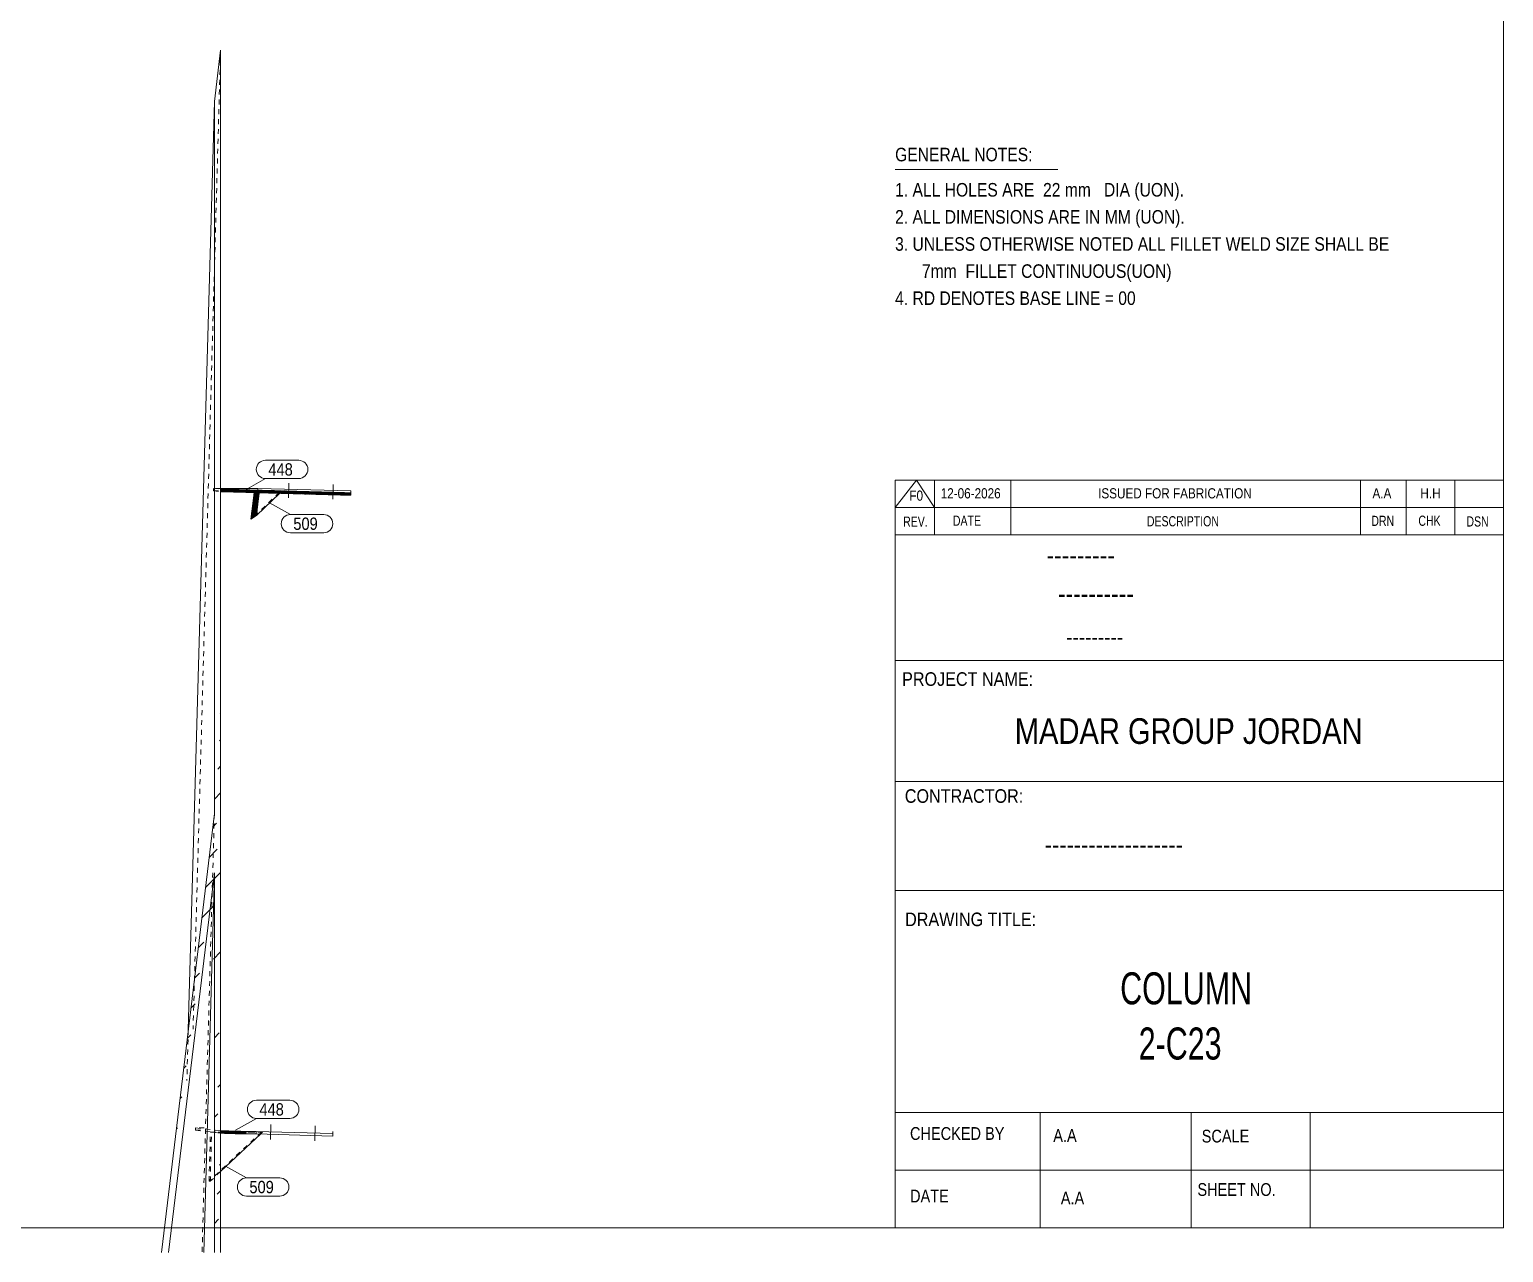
# Model space of a CAD drawing. Header units: millimetres. Extents: x 2 to 579, y 0 to 825.
# Drawn here: x 279.8 to 579, y 0 to 248.2 of the extents above; entities that cross this region are included whole.
import ezdxf

# ---------------------------------------------------------------- set-up
doc = ezdxf.new("R2010")
doc.units = ezdxf.units.MM
doc.linetypes.add('XKITLINE00', pattern=[0])
doc.linetypes.add('XKITLINE01', pattern=[4, 1, -1, 1, -1])
for name, color, linetype, lineweight in [('Bolt', 3, 'Continuous', 0), ('DrawingSheet', 5, 'Continuous', 0), ('OtherObjectType', 7, 'Continuous', 0), ('Part', 2, 'Continuous', 0), ('PartMark', 7, 'Continuous', 0)]:
    doc.layers.add(name, color=color, linetype=linetype, lineweight=lineweight)
doc.styles.add('@ARIAL_UNICODE_MS_BOLD', font='ARIAL.TTF')
doc.styles.add('ARIAL', font='ARIAL.TTF')
doc.styles.add('ARIAL_NARROW', font='ARIALN.TTF')
doc.styles.add('COMIC_SANS_MS_BOLD', font='COMICBD.TTF')
doc.styles.add('SWIS721_EX_BT', font='ARIAL.TTF')
doc.styles.add('SWISSE', font='ARIAL.TTF')

# ---------------------------------------------------------------- blocks, each defined once
blk = doc.blocks.new('*A1')
at = {"layer": 'Part', "color": 7, "linetype": 'XKITLINE00', "lineweight": 0}
for p, q in [((318.53, 109.39), (318.58, 109.44)), ((318.39, 103.86), (318.58, 104.06)), ((318, 98.1), (318.58, 98.68)), ((317.39, 92.1), (318.58, 93.29)), ((316.99, 86.32), (317.78, 87.11)), ((316.25, 80.2), (317.92, 81.86)), ((315.52, 74.08), (318.58, 77.14)), ((314.78, 67.96), (317.35, 70.53)), ((314.04, 61.83), (315.17, 62.96)), ((317.15, 59.57), (318.58, 61)), ((313.3, 55.71), (314.31, 56.73)), ((312.56, 49.59), (313.43, 50.46)), ((311.82, 43.47), (312.54, 44.18)), ((317.33, 43.59), (318.33, 44.59)), ((311.08, 37.35), (311.63, 37.9)), ((318.05, 33.55), (318.58, 34.08)), ((310.35, 31.23), (310.72, 31.6)), ((317.33, 27.44), (318.02, 28.13)), ((309.61, 25.11), (309.81, 25.3)), ((308.87, 18.98), (308.9, 19.02)), ((318.36, 17.71), (318.58, 17.93)), ((317.88, 11.85), (318.58, 12.55)), ((317.33, 5.91), (318.17, 6.75))]:
    blk.add_line(p, q, dxfattribs=at)
blk = doc.blocks.new('*A2')
at = {"layer": 'Part', "color": 7, "linetype": 'XKITLINE00', "lineweight": 0}
for p, q in [((319.07, 24.2), (318.58, 24.71)), ((319, 24.2), (318.58, 24.64)), ((318.93, 24.2), (318.58, 24.57)), ((318.87, 24.2), (318.58, 24.5)), ((318.8, 24.2), (318.58, 24.43)), ((318.73, 24.21), (318.58, 24.36)), ((318.66, 24.21), (318.58, 24.29)), ((318.6, 24.21), (318.59, 24.22)), ((319.14, 24.19), (318.65, 24.71)), ((319.2, 24.19), (318.72, 24.71)), ((319.27, 24.19), (318.78, 24.7)), ((319.34, 24.19), (318.85, 24.7)), ((319.41, 24.19), (318.92, 24.7)), ((319.47, 24.18), (318.99, 24.7)), ((319.54, 24.18), (319.05, 24.7)), ((319.61, 24.18), (319.12, 24.7)), ((319.68, 24.18), (319.19, 24.69)), ((319.74, 24.18), (319.26, 24.69)), ((319.81, 24.18), (319.32, 24.69)), ((319.88, 24.17), (319.39, 24.69)), ((319.95, 24.17), (319.46, 24.69)), ((320.01, 24.17), (319.53, 24.68)), ((320.08, 24.17), (319.59, 24.68)), ((320.15, 24.17), (319.66, 24.68)), ((320.22, 24.16), (319.73, 24.68)), ((320.28, 24.16), (319.8, 24.68)), ((320.35, 24.16), (319.86, 24.67)), ((320.42, 24.16), (319.93, 24.67)), ((320.48, 24.16), (320, 24.67)), ((320.55, 24.15), (320.07, 24.67)), ((320.62, 24.15), (320.13, 24.67)), ((320.69, 24.15), (320.2, 24.67)), ((320.75, 24.15), (320.27, 24.66)), ((320.82, 24.15), (320.34, 24.66)), ((320.89, 24.14), (320.4, 24.66)), ((320.96, 24.14), (320.47, 24.66)), ((321.02, 24.14), (320.54, 24.66)), ((321.09, 24.14), (320.6, 24.65)), ((321.16, 24.14), (320.67, 24.65)), ((321.23, 24.14), (320.74, 24.65)), ((321.29, 24.13), (320.81, 24.65)), ((321.36, 24.13), (320.87, 24.65)), ((321.43, 24.13), (320.94, 24.64)), ((321.5, 24.13), (321.01, 24.64)), ((321.56, 24.13), (321.08, 24.64)), ((321.63, 24.12), (321.14, 24.64)), ((321.7, 24.12), (321.21, 24.64)), ((321.77, 24.12), (321.28, 24.63)), ((321.83, 24.12), (321.35, 24.63)), ((321.9, 24.12), (321.41, 24.63)), ((321.97, 24.11), (321.48, 24.63)), ((322.04, 24.11), (321.55, 24.63)), ((322.1, 24.11), (321.62, 24.63)), ((322.17, 24.11), (321.68, 24.62)), ((322.24, 24.11), (321.75, 24.62)), ((322.3, 24.11), (321.82, 24.62)), ((322.37, 24.1), (321.89, 24.62)), ((322.44, 24.1), (321.95, 24.62)), ((322.51, 24.1), (322.02, 24.61)), ((322.57, 24.1), (322.09, 24.61)), ((322.64, 24.1), (322.16, 24.61)), ((322.71, 24.09), (322.22, 24.61)), ((322.78, 24.09), (322.29, 24.61)), ((322.84, 24.09), (322.36, 24.6)), ((322.91, 24.09), (322.43, 24.6)), ((322.98, 24.09), (322.49, 24.6)), ((323.05, 24.08), (322.56, 24.6)), ((323.11, 24.08), (322.63, 24.6)), ((323.18, 24.08), (322.69, 24.59)), ((323.25, 24.08), (322.76, 24.59)), ((323.32, 24.08), (322.83, 24.59)), ((323.38, 24.07), (322.9, 24.59)), ((323.45, 24.07), (322.96, 24.59)), ((323.52, 24.07), (323.03, 24.59)), ((323.59, 24.07), (323.1, 24.58)), ((323.65, 24.07), (323.17, 24.58)), ((323.7, 24.09), (323.23, 24.58)), ((323.71, 24.15), (323.3, 24.58)), ((323.72, 24.21), (323.37, 24.58)), ((323.72, 24.27), (323.44, 24.57)), ((323.73, 24.33), (323.5, 24.57)), ((323.74, 24.39), (323.57, 24.57)), ((323.75, 24.45), (323.64, 24.57)), ((323.75, 24.52), (323.71, 24.57))]:
    blk.add_line(p, q, dxfattribs=at)
blk = doc.blocks.new('*A3')
at = {"layer": 'Part', "color": 7, "linetype": 'XKITLINE00', "lineweight": 0}
for p, q in [((325.08, 151.65), (326.26, 152.83)), ((325.11, 151.91), (326.29, 153.09)), ((325.14, 152.17), (326.3, 153.33)), ((325.17, 152.43), (326.19, 153.44)), ((325.21, 152.69), (326.08, 153.56)), ((325.24, 152.94), (325.96, 153.67)), ((325.27, 153.2), (325.85, 153.78)), ((325.3, 153.46), (325.73, 153.9)), ((325.33, 153.72), (325.62, 154.01)), ((325.36, 153.98), (325.51, 154.12)), ((325.51, 154.12), (325.61, 154.23)), ((325.62, 154.01), (325.84, 154.23)), ((325.73, 153.9), (326.06, 154.22)), ((325.85, 153.78), (326.28, 154.21)), ((325.96, 153.67), (326.42, 154.12)), ((326.08, 153.56), (326.39, 153.87)), ((326.19, 153.44), (326.35, 153.61)), ((326.3, 153.33), (326.32, 153.35)), ((324.75, 148.81), (325.92, 149.98)), ((324.77, 149.06), (325.95, 150.24)), ((324.8, 149.32), (325.98, 150.5)), ((324.83, 149.58), (326.01, 150.76)), ((324.86, 149.84), (326.04, 151.02)), ((324.89, 150.1), (326.07, 151.28)), ((324.92, 150.36), (326.1, 151.54)), ((324.96, 150.61), (326.14, 151.79)), ((324.99, 150.87), (326.17, 152.05)), ((325.02, 151.13), (326.2, 152.31)), ((325.05, 151.39), (326.23, 152.57)), ((325.54, 149.38), (325.89, 149.72))]:
    blk.add_line(p, q, dxfattribs=at)
blk = doc.blocks.new('*A4')
at = {"layer": 'Part', "color": 7, "linetype": 'XKITLINE00', "lineweight": 0}
for p, q in [((319.07, 154.42), (318.58, 154.93)), ((319, 154.42), (318.58, 154.86)), ((318.93, 154.42), (318.58, 154.79)), ((318.87, 154.42), (318.58, 154.72)), ((318.8, 154.42), (318.58, 154.65)), ((318.73, 154.43), (318.58, 154.58)), ((318.66, 154.43), (318.61, 154.48)), ((319.14, 154.41), (318.65, 154.93)), ((319.2, 154.41), (318.72, 154.93)), ((319.27, 154.41), (318.78, 154.92)), ((319.34, 154.41), (318.85, 154.92)), ((319.41, 154.41), (318.92, 154.92)), ((319.47, 154.4), (318.99, 154.92)), ((319.54, 154.4), (319.05, 154.92)), ((319.61, 154.4), (319.12, 154.92)), ((319.68, 154.4), (319.19, 154.91)), ((319.74, 154.4), (319.26, 154.91)), ((319.81, 154.4), (319.32, 154.91)), ((319.88, 154.39), (319.39, 154.91)), ((319.95, 154.39), (319.46, 154.91)), ((320.01, 154.39), (319.53, 154.9)), ((320.08, 154.39), (319.59, 154.9)), ((320.15, 154.39), (319.66, 154.9)), ((320.22, 154.38), (319.73, 154.9)), ((320.28, 154.38), (319.8, 154.9)), ((320.35, 154.38), (319.86, 154.89)), ((320.42, 154.38), (319.93, 154.89)), ((320.48, 154.38), (320, 154.89)), ((320.55, 154.37), (320.07, 154.89)), ((320.62, 154.37), (320.13, 154.89)), ((320.69, 154.37), (320.2, 154.89)), ((320.75, 154.37), (320.27, 154.88)), ((320.82, 154.37), (320.34, 154.88)), ((320.89, 154.37), (320.4, 154.88)), ((320.96, 154.36), (320.47, 154.88)), ((321.02, 154.36), (320.54, 154.88)), ((321.09, 154.36), (320.61, 154.87)), ((321.16, 154.36), (320.67, 154.87)), ((321.23, 154.36), (320.74, 154.87)), ((321.29, 154.35), (320.81, 154.87)), ((321.36, 154.35), (320.87, 154.87)), ((321.43, 154.35), (320.94, 154.86)), ((321.5, 154.35), (321.01, 154.86)), ((321.56, 154.35), (321.08, 154.86)), ((321.63, 154.34), (321.14, 154.86)), ((321.7, 154.34), (321.21, 154.86)), ((321.77, 154.34), (321.28, 154.85)), ((321.83, 154.34), (321.35, 154.85)), ((321.9, 154.34), (321.41, 154.85)), ((321.97, 154.33), (321.48, 154.85)), ((322.04, 154.33), (321.55, 154.85)), ((322.1, 154.33), (321.62, 154.85)), ((322.17, 154.33), (321.68, 154.84)), ((322.24, 154.33), (321.75, 154.84)), ((322.3, 154.33), (321.82, 154.84)), ((322.37, 154.32), (321.89, 154.84)), ((322.44, 154.32), (321.95, 154.84)), ((322.51, 154.32), (322.02, 154.83)), ((322.57, 154.32), (322.09, 154.83)), ((322.64, 154.32), (322.16, 154.83)), ((322.71, 154.31), (322.22, 154.83)), ((322.78, 154.31), (322.29, 154.83)), ((322.84, 154.31), (322.36, 154.82)), ((322.91, 154.31), (322.43, 154.82)), ((322.98, 154.31), (322.49, 154.82)), ((323.05, 154.3), (322.56, 154.82)), ((323.11, 154.3), (322.63, 154.82)), ((323.18, 154.3), (322.69, 154.82)), ((323.25, 154.3), (322.76, 154.81)), ((323.32, 154.3), (322.83, 154.81)), ((323.38, 154.29), (322.9, 154.81)), ((323.45, 154.29), (322.96, 154.81)), ((323.52, 154.29), (323.03, 154.81)), ((323.59, 154.29), (323.1, 154.8)), ((323.65, 154.29), (323.17, 154.8)), ((323.72, 154.29), (323.23, 154.8)), ((323.79, 154.28), (323.3, 154.8)), ((323.86, 154.28), (323.37, 154.8)), ((323.92, 154.28), (323.44, 154.79)), ((323.99, 154.28), (323.5, 154.79)), ((324.06, 154.28), (323.57, 154.79)), ((324.13, 154.27), (323.64, 154.79)), ((324.19, 154.27), (323.71, 154.79)), ((324.26, 154.27), (323.77, 154.78)), ((324.33, 154.27), (323.84, 154.78)), ((324.39, 154.27), (323.91, 154.78)), ((324.46, 154.26), (323.98, 154.78)), ((324.53, 154.26), (324.04, 154.78)), ((324.6, 154.26), (324.11, 154.78)), ((324.66, 154.26), (324.18, 154.77)), ((324.73, 154.26), (324.25, 154.77)), ((324.8, 154.26), (324.31, 154.77)), ((324.87, 154.25), (324.38, 154.77)), ((324.93, 154.25), (324.45, 154.77)), ((325, 154.25), (324.51, 154.76)), ((325.07, 154.25), (324.58, 154.76)), ((325.14, 154.25), (324.65, 154.76)), ((325.2, 154.24), (324.72, 154.76)), ((325.27, 154.24), (324.78, 154.76)), ((325.34, 154.24), (324.85, 154.75)), ((325.41, 154.24), (324.92, 154.75)), ((325.47, 154.24), (324.99, 154.75)), ((325.54, 154.23), (325.05, 154.75)), ((325.61, 154.23), (325.12, 154.75)), ((325.68, 154.23), (325.19, 154.75)), ((325.74, 154.23), (325.26, 154.74)), ((325.81, 154.23), (325.32, 154.74)), ((325.88, 154.22), (325.39, 154.74)), ((325.95, 154.22), (325.46, 154.74)), ((326.01, 154.22), (325.53, 154.74)), ((326.08, 154.22), (325.59, 154.73)), ((326.15, 154.22), (325.66, 154.73)), ((326.21, 154.22), (325.73, 154.73)), ((326.28, 154.21), (325.8, 154.73)), ((326.35, 154.21), (325.86, 154.73)), ((326.42, 154.21), (325.93, 154.72)), ((326.48, 154.21), (326, 154.72)), ((326.55, 154.21), (326.07, 154.72)), ((326.62, 154.2), (326.13, 154.72)), ((326.69, 154.2), (326.2, 154.72)), ((326.75, 154.2), (326.27, 154.71)), ((326.82, 154.2), (326.34, 154.71)), ((326.89, 154.2), (326.4, 154.71)), ((326.96, 154.19), (326.47, 154.71)), ((327.02, 154.19), (326.54, 154.71)), ((327.09, 154.19), (326.6, 154.71)), ((327.16, 154.19), (326.67, 154.7)), ((327.23, 154.19), (326.74, 154.7)), ((327.29, 154.19), (326.81, 154.7)), ((327.36, 154.18), (326.87, 154.7)), ((327.43, 154.18), (326.94, 154.7)), ((327.5, 154.18), (327.01, 154.69)), ((327.56, 154.18), (327.08, 154.69)), ((327.63, 154.18), (327.14, 154.69)), ((327.7, 154.17), (327.21, 154.69)), ((327.77, 154.17), (327.28, 154.69)), ((327.83, 154.17), (327.35, 154.68)), ((327.9, 154.17), (327.41, 154.68)), ((327.97, 154.17), (327.48, 154.68)), ((328.03, 154.16), (327.55, 154.68)), ((328.1, 154.16), (327.62, 154.68)), ((328.17, 154.16), (327.68, 154.67)), ((328.24, 154.16), (327.75, 154.67)), ((328.3, 154.16), (327.82, 154.67)), ((328.37, 154.15), (327.89, 154.67)), ((328.44, 154.15), (327.95, 154.67)), ((328.51, 154.15), (328.02, 154.67)), ((328.57, 154.15), (328.09, 154.66)), ((328.64, 154.15), (328.16, 154.66)), ((328.71, 154.15), (328.22, 154.66)), ((328.78, 154.14), (328.29, 154.66)), ((328.84, 154.14), (328.36, 154.66)), ((328.91, 154.14), (328.42, 154.65)), ((328.98, 154.14), (328.49, 154.65)), ((329.05, 154.14), (328.56, 154.65)), ((329.11, 154.13), (328.63, 154.65)), ((329.18, 154.13), (328.69, 154.65)), ((329.25, 154.13), (328.76, 154.64)), ((329.32, 154.13), (328.83, 154.64)), ((329.38, 154.13), (328.9, 154.64)), ((329.45, 154.12), (328.96, 154.64)), ((329.52, 154.12), (329.03, 154.64)), ((329.59, 154.12), (329.1, 154.64)), ((329.65, 154.12), (329.17, 154.63)), ((329.72, 154.12), (329.23, 154.63)), ((329.79, 154.11), (329.3, 154.63)), ((329.86, 154.11), (329.37, 154.63)), ((329.92, 154.11), (329.44, 154.63)), ((329.99, 154.11), (329.5, 154.62)), ((330.06, 154.11), (329.57, 154.62)), ((330.12, 154.11), (329.64, 154.62)), ((330.19, 154.1), (329.71, 154.62)), ((330.26, 154.1), (329.77, 154.62)), ((330.33, 154.1), (329.84, 154.61)), ((330.39, 154.1), (329.91, 154.61)), ((330.46, 154.1), (329.98, 154.61)), ((330.53, 154.09), (330.04, 154.61)), ((330.6, 154.09), (330.11, 154.61)), ((330.66, 154.09), (330.18, 154.6)), ((330.73, 154.09), (330.25, 154.6)), ((330.8, 154.09), (330.31, 154.6)), ((330.87, 154.08), (330.38, 154.6)), ((330.93, 154.08), (330.45, 154.6)), ((331, 154.08), (330.51, 154.6)), ((331.07, 154.08), (330.58, 154.59)), ((331.14, 154.08), (330.65, 154.59)), ((331.2, 154.08), (330.72, 154.59)), ((331.27, 154.07), (330.78, 154.59)), ((331.34, 154.07), (330.85, 154.59)), ((331.41, 154.07), (330.92, 154.58)), ((331.47, 154.07), (330.99, 154.58)), ((331.54, 154.07), (331.05, 154.58)), ((331.61, 154.06), (331.12, 154.58)), ((331.68, 154.06), (331.19, 154.58)), ((331.74, 154.06), (331.26, 154.57)), ((331.81, 154.06), (331.32, 154.57)), ((331.88, 154.06), (331.39, 154.57)), ((331.94, 154.05), (331.46, 154.57)), ((332.01, 154.05), (331.53, 154.57)), ((332.08, 154.05), (331.59, 154.57)), ((332.15, 154.05), (331.66, 154.56)), ((332.21, 154.05), (331.73, 154.56)), ((332.28, 154.04), (331.8, 154.56)), ((332.35, 154.04), (331.86, 154.56)), ((332.42, 154.04), (331.93, 154.56)), ((332.48, 154.04), (332, 154.55)), ((332.55, 154.04), (332.07, 154.55)), ((332.62, 154.04), (332.13, 154.55)), ((332.69, 154.03), (332.2, 154.55)), ((332.75, 154.03), (332.27, 154.55)), ((332.82, 154.03), (332.33, 154.54)), ((332.89, 154.03), (332.4, 154.54)), ((332.96, 154.03), (332.47, 154.54)), ((333.02, 154.02), (332.54, 154.54)), ((333.09, 154.02), (332.6, 154.54)), ((333.16, 154.02), (332.67, 154.53)), ((333.23, 154.02), (332.74, 154.53)), ((333.29, 154.02), (332.81, 154.53)), ((333.36, 154.01), (332.87, 154.53)), ((333.43, 154.01), (332.94, 154.53)), ((333.5, 154.01), (333.01, 154.53)), ((333.56, 154.01), (333.08, 154.52)), ((333.63, 154.01), (333.14, 154.52)), ((333.7, 154.01), (333.21, 154.52)), ((333.77, 154), (333.28, 154.52)), ((333.83, 154), (333.35, 154.52)), ((333.9, 154), (333.41, 154.51)), ((333.97, 154), (333.48, 154.51)), ((334.03, 154), (333.55, 154.51)), ((334.1, 153.99), (333.62, 154.51)), ((334.17, 153.99), (333.68, 154.51)), ((334.24, 153.99), (333.75, 154.5)), ((334.3, 153.99), (333.82, 154.5)), ((334.37, 153.99), (333.89, 154.5)), ((334.44, 153.98), (333.95, 154.5)), ((334.51, 153.98), (334.02, 154.5)), ((334.57, 153.98), (334.09, 154.49)), ((334.64, 153.98), (334.16, 154.49)), ((334.71, 153.98), (334.22, 154.49)), ((334.78, 153.97), (334.29, 154.49)), ((334.84, 153.97), (334.36, 154.49)), ((334.91, 153.97), (334.42, 154.49)), ((334.98, 153.97), (334.49, 154.48)), ((335.05, 153.97), (334.56, 154.48)), ((335.11, 153.97), (334.63, 154.48)), ((335.18, 153.96), (334.69, 154.48)), ((335.25, 153.96), (334.76, 154.48)), ((335.32, 153.96), (334.83, 154.47)), ((335.38, 153.96), (334.9, 154.47)), ((335.45, 153.96), (334.96, 154.47)), ((335.52, 153.95), (335.03, 154.47)), ((335.59, 153.95), (335.1, 154.47)), ((335.65, 153.95), (335.17, 154.46)), ((335.72, 153.95), (335.23, 154.46)), ((335.79, 153.95), (335.3, 154.46)), ((335.85, 153.94), (335.37, 154.46)), ((335.92, 153.94), (335.44, 154.46)), ((335.99, 153.94), (335.5, 154.46)), ((336.06, 153.94), (335.57, 154.45)), ((336.12, 153.94), (335.64, 154.45)), ((336.19, 153.93), (335.71, 154.45)), ((336.26, 153.93), (335.77, 154.45)), ((336.33, 153.93), (335.84, 154.45)), ((336.39, 153.93), (335.91, 154.44)), ((336.46, 153.93), (335.98, 154.44)), ((336.53, 153.93), (336.04, 154.44)), ((336.6, 153.92), (336.11, 154.44)), ((336.66, 153.92), (336.18, 154.44)), ((336.73, 153.92), (336.24, 154.43)), ((336.8, 153.92), (336.31, 154.43)), ((336.87, 153.92), (336.38, 154.43)), ((336.93, 153.91), (336.45, 154.43)), ((337, 153.91), (336.51, 154.43)), ((337.07, 153.91), (336.58, 154.42)), ((337.14, 153.91), (336.65, 154.42)), ((337.2, 153.91), (336.72, 154.42)), ((337.27, 153.9), (336.78, 154.42)), ((337.34, 153.9), (336.85, 154.42)), ((337.41, 153.9), (336.92, 154.42)), ((337.47, 153.9), (336.99, 154.41)), ((337.54, 153.9), (337.05, 154.41)), ((337.61, 153.9), (337.12, 154.41)), ((337.68, 153.89), (337.19, 154.41)), ((337.74, 153.89), (337.26, 154.41)), ((337.81, 153.89), (337.32, 154.4)), ((337.88, 153.89), (337.39, 154.4)), ((337.94, 153.89), (337.46, 154.4)), ((338.01, 153.88), (337.53, 154.4)), ((338.08, 153.88), (337.59, 154.4)), ((338.15, 153.88), (337.66, 154.39)), ((338.21, 153.88), (337.73, 154.39)), ((338.28, 153.88), (337.8, 154.39)), ((338.35, 153.87), (337.86, 154.39)), ((338.42, 153.87), (337.93, 154.39)), ((338.48, 153.87), (338, 154.39)), ((338.55, 153.87), (338.07, 154.38)), ((338.62, 153.87), (338.13, 154.38)), ((338.69, 153.86), (338.2, 154.38)), ((338.75, 153.86), (338.27, 154.38)), ((338.82, 153.86), (338.33, 154.38)), ((338.89, 153.86), (338.4, 154.37)), ((338.96, 153.86), (338.47, 154.37)), ((339.02, 153.86), (338.54, 154.37)), ((339.09, 153.85), (338.6, 154.37)), ((339.16, 153.85), (338.67, 154.37)), ((339.23, 153.85), (338.74, 154.36)), ((339.29, 153.85), (338.81, 154.36)), ((339.33, 153.88), (338.87, 154.36)), ((339.37, 153.91), (338.94, 154.36)), ((339.4, 153.94), (339.01, 154.36)), ((339.44, 153.97), (339.08, 154.35)), ((339.47, 154.01), (339.14, 154.35)), ((339.5, 154.04), (339.21, 154.35)), ((339.54, 154.07), (339.28, 154.35)), ((339.36, 153.85), (339.33, 153.88)), ((339.57, 154.11), (339.35, 154.35)), ((339.43, 153.84), (339.37, 153.91)), ((339.5, 153.84), (339.4, 153.94)), ((339.61, 154.14), (339.41, 154.35)), ((339.56, 153.84), (339.44, 153.97)), ((339.63, 153.84), (339.47, 154.01)), ((339.64, 154.17), (339.48, 154.34)), ((339.7, 153.84), (339.5, 154.04)), ((339.76, 153.83), (339.54, 154.07)), ((339.68, 154.2), (339.55, 154.34)), ((339.83, 153.83), (339.57, 154.11)), ((339.9, 153.83), (339.61, 154.14)), ((339.71, 154.24), (339.62, 154.34)), ((339.97, 153.83), (339.64, 154.17)), ((339.75, 154.27), (339.68, 154.34)), ((340.03, 153.83), (339.68, 154.2)), ((340.1, 153.83), (339.71, 154.24)), ((339.78, 154.3), (339.75, 154.34)), ((340.17, 153.82), (339.75, 154.27)), ((340.24, 153.82), (339.78, 154.3)), ((340.3, 153.82), (339.82, 154.33)), ((340.37, 153.82), (339.89, 154.33)), ((340.44, 153.82), (339.95, 154.33)), ((340.51, 153.81), (340.02, 154.33)), ((340.57, 153.81), (340.09, 154.33)), ((340.64, 153.81), (340.15, 154.32)), ((340.71, 153.81), (340.22, 154.32)), ((340.78, 153.81), (340.29, 154.32)), ((340.84, 153.8), (340.36, 154.32)), ((340.91, 153.8), (340.42, 154.32)), ((340.98, 153.8), (340.49, 154.32)), ((341.05, 153.8), (340.56, 154.31)), ((341.11, 153.8), (340.63, 154.31)), ((341.18, 153.79), (340.69, 154.31)), ((341.25, 153.79), (340.76, 154.31)), ((341.32, 153.79), (340.83, 154.31)), ((341.38, 153.79), (340.9, 154.3)), ((341.45, 153.79), (340.96, 154.3)), ((341.52, 153.79), (341.03, 154.3)), ((341.59, 153.78), (341.1, 154.3)), ((341.65, 153.78), (341.17, 154.3)), ((341.72, 153.78), (341.23, 154.29)), ((341.79, 153.78), (341.3, 154.29)), ((341.85, 153.78), (341.37, 154.29)), ((341.92, 153.77), (341.44, 154.29)), ((341.99, 153.77), (341.5, 154.29)), ((342.06, 153.77), (341.57, 154.28)), ((342.12, 153.77), (341.64, 154.28)), ((342.19, 153.77), (341.71, 154.28)), ((342.26, 153.76), (341.77, 154.28)), ((342.33, 153.76), (341.84, 154.28)), ((342.39, 153.76), (341.91, 154.28)), ((342.46, 153.76), (341.98, 154.27)), ((342.53, 153.76), (342.04, 154.27)), ((342.6, 153.76), (342.11, 154.27)), ((342.66, 153.75), (342.18, 154.27)), ((342.73, 153.75), (342.24, 154.27)), ((342.8, 153.75), (342.31, 154.26)), ((342.87, 153.75), (342.38, 154.26)), ((342.93, 153.75), (342.45, 154.26)), ((343, 153.74), (342.51, 154.26)), ((343.07, 153.74), (342.58, 154.26)), ((343.14, 153.74), (342.65, 154.25)), ((343.2, 153.74), (342.72, 154.25)), ((343.27, 153.74), (342.78, 154.25)), ((343.34, 153.73), (342.85, 154.25)), ((343.41, 153.73), (342.92, 154.25)), ((343.47, 153.73), (342.99, 154.24)), ((343.54, 153.73), (343.05, 154.24)), ((343.61, 153.73), (343.12, 154.24)), ((343.67, 153.72), (343.19, 154.24)), ((343.74, 153.72), (343.26, 154.24)), ((343.81, 153.72), (343.32, 154.24)), ((343.88, 153.72), (343.39, 154.23)), ((343.94, 153.72), (343.46, 154.23)), ((344.01, 153.72), (343.53, 154.23)), ((344.08, 153.71), (343.59, 154.23)), ((344.15, 153.71), (343.66, 154.23)), ((344.21, 153.71), (343.73, 154.22)), ((344.28, 153.71), (343.8, 154.22)), ((344.35, 153.71), (343.86, 154.22)), ((344.42, 153.7), (343.93, 154.22)), ((344.48, 153.7), (344, 154.22)), ((344.55, 153.7), (344.06, 154.21)), ((344.62, 153.7), (344.13, 154.21)), ((344.69, 153.7), (344.2, 154.21)), ((344.75, 153.69), (344.27, 154.21)), ((344.82, 153.69), (344.33, 154.21)), ((344.89, 153.69), (344.4, 154.21)), ((344.96, 153.69), (344.47, 154.2)), ((344.99, 153.72), (344.54, 154.2)), ((344.99, 153.79), (344.6, 154.2)), ((345, 153.85), (344.67, 154.2)), ((345, 153.92), (344.74, 154.2)), ((345, 153.99), (344.81, 154.19)), ((345, 154.06), (344.88, 154.19)), ((345, 154.12), (344.94, 154.19))]:
    blk.add_line(p, q, dxfattribs=at)
blk = doc.blocks.new('*A82')
at = {"layer": 'Bolt', "color": 3, "linetype": 'XKITLINE00', "lineweight": 0}
for p, q in [((328.8, 25.95), (328.72, 22.95)), ((337.8, 25.7), (337.72, 22.7))]:
    blk.add_line(p, q, dxfattribs=at)
blk = doc.blocks.new('*A83')
at = {"layer": 'Bolt', "color": 3, "linetype": 'XKITLINE00', "lineweight": 0}
for p, q in [((332.45, 156.14), (332.36, 153.14)), ((341.45, 155.88), (341.36, 152.89))]:
    blk.add_line(p, q, dxfattribs=at)
blk = doc.blocks.new('*A85')
at = {"layer": 'Part', "color": 7, "linetype": 'XKITLINE01', "lineweight": 0}
for p, q in [((318.58, 244.02), (313, 45.32)), ((317.33, 89.09), (314.82, 0)), ((312.03, 45.21), (311.74, 34.91))]:
    blk.add_line(p, q, dxfattribs=at)
at = {"layer": 'Part', "color": 2, "linetype": 'XKITLINE00', "lineweight": 0}
for p, q in [((317.33, 233.61), (318.58, 244.02)), ((318.58, 244.02), (318.58, 0)), ((317.33, 233.61), (312.03, 45.21)), ((317.33, 89.09), (317.33, 233.61)), ((306.58, 0), (317.33, 89.09)), ((308.03, 0), (317.33, 77.05)), ((317.33, 77.05), (315.16, 0)), ((317.33, 0), (317.33, 77.05))]:
    blk.add_line(p, q, dxfattribs=at)
blk = doc.blocks.new('*A86')
at = {"layer": 'Part', "color": 7, "linetype": 'XKITLINE01', "lineweight": 0}
for p, q in [((316.24, 14.48), (316.52, 24.46)), ((326.88, 24.46), (316.24, 14.48)), ((316.48, 14.45), (316.76, 24.43)), ((316.76, 24.43), (316.52, 24.46)), ((316.52, 24.46), (326.88, 24.46)), ((327.12, 24.43), (316.76, 24.43)), ((327.12, 24.43), (326.71, 24.04)), ((327.12, 24.43), (326.88, 24.46)), ((318.58, 16.42), (316.48, 14.45)), ((316.48, 14.45), (316.24, 14.48))]:
    blk.add_line(p, q, dxfattribs=at)
at = {"layer": 'Part', "color": 2, "linetype": 'XKITLINE00', "lineweight": 0}
blk.add_line((326.71, 24.04), (318.58, 16.42), dxfattribs=at)
blk = doc.blocks.new('*A87')
at = {"layer": 'Part', "color": 7, "linetype": 'XKITLINE01', "lineweight": 0}
for p, q in [((313.52, 25.32), (313.51, 24.82)), ((313.51, 24.82), (315.2, 24.82)), ((313.51, 24.82), (318.58, 24.21)), ((313.52, 25.32), (318.58, 24.71)), ((315.26, 25.32), (313.52, 25.32)), ((341.34, 23.63), (341.35, 24.09))]:
    blk.add_line(p, q, dxfattribs=at)
at = {"layer": 'Part', "color": 2, "linetype": 'XKITLINE00', "lineweight": 0}
for p, q in [((318.58, 24.71), (323.76, 24.57)), ((318.58, 24.21), (318.58, 24.71)), ((323.7, 24.07), (318.58, 24.21)), ((323.76, 24.57), (323.7, 24.07)), ((325.82, 24.07), (323.7, 24.07)), ((325.83, 24.57), (323.76, 24.57)), ((325.82, 24.07), (325.83, 24.57)), ((341.34, 23.63), (325.82, 24.07)), ((325.83, 24.57), (341.35, 24.13)), ((341.35, 24.13), (341.34, 23.63)), ((341.35, 24.13), (341.36, 24.59))]:
    blk.add_line(p, q, dxfattribs=at)
blk = doc.blocks.new('*A88')
at = {"layer": 'Part', "color": 2, "linetype": 'XKITLINE00', "lineweight": 0}
for p, q in [((324.74, 148.81), (325.39, 154.24)), ((325.39, 154.24), (326.43, 154.21)), ((326.43, 154.21), (325.87, 149.62)), ((330.64, 154.09), (325.87, 149.62)), ((325.87, 149.62), (324.74, 148.81))]:
    blk.add_line(p, q, dxfattribs=at)
at = {"layer": 'Part', "color": 7, "linetype": 'XKITLINE01', "lineweight": 0}
for p, q in [((330.53, 154.24), (324.74, 148.81)), ((330.53, 154.24), (325.39, 154.24)), ((330.77, 154.21), (326.43, 154.21)), ((330.77, 154.21), (330.53, 154.24)), ((330.77, 154.21), (330.64, 154.09))]:
    blk.add_line(p, q, dxfattribs=at)
blk = doc.blocks.new('*A89')
at = {"layer": 'Part', "color": 7, "linetype": 'XKITLINE01', "lineweight": 0}
for p, q in [((317.17, 155.1), (317.16, 154.6)), ((326.13, 154.6), (317.16, 154.6)), ((317.16, 154.6), (318.58, 154.43)), ((318.58, 155.1), (317.17, 155.1)), ((317.17, 155.1), (318.58, 154.93)), ((326.15, 155.1), (326.13, 154.6)), ((326.13, 154.6), (345, 154.07)), ((345.01, 154.19), (344.99, 153.69)), ((345.01, 154.19), (345.02, 154.57))]:
    blk.add_line(p, q, dxfattribs=at)
at = {"layer": 'Part', "color": 2, "linetype": 'XKITLINE00', "lineweight": 0}
for p, q in [((326.15, 155.1), (318.58, 155.1)), ((318.58, 154.93), (345.01, 154.19)), ((318.58, 154.43), (318.58, 154.93)), ((344.99, 153.69), (318.58, 154.43)), ((345.02, 154.57), (326.15, 155.1)), ((345.01, 154.19), (344.99, 153.69)), ((345.02, 154.57), (345.01, 154.19))]:
    blk.add_line(p, q, dxfattribs=at)
blk = doc.blocks.new('*A93')
at = {"layer": 'DrawingSheet', "color": 5, "linetype": 'XKITLINE00', "lineweight": 0}
for p, q in [((579, 5), (579, 825)), ((5, 5), (579, 5))]:
    blk.add_line(p, q, dxfattribs=at)
blk = doc.blocks.new('*A95')
at = {"layer": 'OtherObjectType', "color": 7, "linetype": 'XKITLINE00', "lineweight": 0}
blk.add_line((455.5, 219.82), (488.5, 219.82), dxfattribs=at)
at = {"layer": 'OtherObjectType', "color": 7, "style": 'ARIAL_NARROW', "width": 1.008832}
for s, p in [('GENERAL NOTES:', (455.5, 221.47)), ('1. ALL HOLES ARE  22 mm   DIA (UON).', (455.5, 214.32)), ('2. ALL DIMENSIONS ARE IN MM (UON).', (455.5, 208.82)), ('3. UNLESS OTHERWISE NOTED ALL FILLET WELD SIZE SHALL BE', (455.5, 203.32)), ('7mm  FILLET CONTINUOUS(UON)', (460.95, 197.82)), ('4. RD DENOTES BASE LINE = 00', (455.5, 192.32))]:
    blk.add_text(s, height=2.75, dxfattribs=at).set_placement(p)
blk = doc.blocks.new('*A96')
at = {"layer": 'OtherObjectType', "color": 7, "linetype": 'XKITLINE00', "lineweight": 0}
for p, q in [((455.5, 156.76), (579, 156.76)), ((455.5, 151.21), (459.82, 156.76)), ((455.5, 151.21), (455.5, 156.76)), ((459.82, 156.76), (463.53, 151.21)), ((463.53, 151.21), (463.53, 156.76)), ((478.97, 151.21), (478.97, 156.76)), ((549.98, 151.21), (549.98, 156.76)), ((559.24, 151.21), (559.24, 156.76)), ((569.12, 151.21), (569.12, 156.76)), ((579, 151.21), (579, 156.76)), ((455.5, 151.21), (579, 151.21)), ((455.5, 145.65), (455.5, 151.21)), ((459.21, 151.21), (579, 151.21)), ((463.53, 145.65), (463.53, 151.21)), ((478.97, 145.65), (478.97, 151.21)), ((549.98, 145.65), (549.98, 151.21)), ((559.24, 145.65), (559.24, 151.21)), ((569.12, 145.65), (569.12, 151.21)), ((579, 145.65), (579, 151.21))]:
    blk.add_line(p, q, dxfattribs=at)
at = {"layer": 'OtherObjectType', "color": 7, "style": 'ARIAL_NARROW'}
for s, height, width, p in [('F0', 2.058, 1.008832, (458.4, 152.59)), ('12-06-2026', 2.058, 1.008832, (464.76, 153.06)), ('ISSUED FOR FABRICATION', 2.0583, 1.008832, (496.71, 153.06)), ('A.A', 2.058, 1.008832, (552.4, 153.06)), ('H.H', 2.058, 1.008832, (562.13, 153.06)), ('REV.', 2.058, 0.907949, (457.13, 147.31)), ('DATE', 2.058, 0.907949, (467.23, 147.5)), ('DESCRIPTION', 2.0583, 0.907949, (506.61, 147.39)), ('DRN', 2.058, 0.907949, (552.17, 147.47)), ('CHK', 2.058, 0.907949, (561.72, 147.5)), ('DSN', 2.058, 0.907949, (571.47, 147.35))]:
    blk.add_text(s, height=height, dxfattribs=dict(at, width=width)).set_placement(p)
blk = doc.blocks.new('*A98')
at = {"layer": 'OtherObjectType', "color": 2, "linetype": 'XKITLINE00', "lineweight": 0}
for p, q in [((455.5, 145.65), (579, 145.65)), ((455.5, 5), (455.5, 145.64)), ((578.98, 145.64), (579, 5)), ((579, 120.14), (455.5, 120.14)), ((455.5, 95.63), (579, 95.63)), ((579, 73.49), (455.5, 73.49)), ((579, 28.4), (455.5, 28.4)), ((484.94, 28.4), (484.94, 5)), ((515.62, 5), (515.62, 28.4)), ((539.75, 5), (539.75, 28.4)), ((579, 16.7), (455.5, 16.7)), ((579, 5), (455.5, 5))]:
    blk.add_line(p, q, dxfattribs=at)
at = {"layer": 'OtherObjectType', "color": 4, "style": '@ARIAL_UNICODE_MS_BOLD', "width": 0.85}
blk.add_text('---------', height=3.9, dxfattribs=at).set_placement((486.23, 139.59))
at = {"layer": 'OtherObjectType', "color": 7, "style": 'ARIAL', "width": 0.85}
for s, height, p in [('----------', 3.9, (488.56, 131.77)), ('---------', 3.25, (490.21, 123.31))]:
    blk.add_text(s, height=height, dxfattribs=at).set_placement(p)
at = {"layer": 'OtherObjectType', "color": 3, "width": 0.85}
for s, style, p in [('PROJECT NAME:', 'SWIS721_EX_BT', (456.92, 115.01)), ('CONTRACTOR:', 'SWISSE', (457.47, 91.27)), ('DRAWING TITLE:', 'SWIS721_EX_BT', (457.53, 66.24))]:
    blk.add_text(s, height=2.7618, dxfattribs=dict(at, style=style)).set_placement(p)
at = {"layer": 'OtherObjectType', "color": 7, "width": 0.85}
for s, height, p in [('MADAR GROUP JORDAN', 5.2, (479.79, 103.23)), ('CHECKED BY', 2.592, (458.53, 22.86)), ('A.A', 2.592, (487.61, 22.45)), ('SCALE', 2.592, (517.74, 22.33)), ('DATE', 2.592, (458.54, 10.16)), ('A.A', 2.592, (489.14, 9.76)), ('SHEET NO.', 2.592, (516.87, 11.49))]:
    blk.add_text(s, height=height, dxfattribs=at).set_placement(p)
at = {"layer": 'OtherObjectType', "color": 1}
for s, height, style, width, p in [('-------------------', 3.9, 'COMIC_SANS_MS_BOLD', 0.85, (485.87, 80.86)), ('COLUMN', 6.5, 'ARIAL', 0.68, (501.19, 50.37)), ('2-C23', 6.5, 'ARIAL', 0.68, (504.95, 39.17))]:
    blk.add_text(s, height=height, dxfattribs=dict(at, style=style, width=width)).set_placement(p)
blk = doc.blocks.new('*A224')
at = {"layer": 'PartMark', "color": 7, "linetype": 'XKITLINE00', "lineweight": 0}
for p, q in [((327.69, 160.79), (334.45, 160.79)), ((323.45, 154.69), (327.69, 157.09)), ((327.69, 157.09), (334.45, 157.09))]:
    blk.add_line(p, q, dxfattribs=at)
for centre, start, end in [((327.69, 158.94), 90, 270), ((334.45, 158.94), 270, 90)]:
    blk.add_arc(centre, 1.85, start, end, dxfattribs=at)
at = {"layer": 'PartMark', "color": 3, "style": 'ARIAL', "width": 0.85}
blk.add_text('448', height=2.5, dxfattribs=at).set_placement((328.29, 157.69))
blk = doc.blocks.new('*A225')
at = {"layer": 'PartMark', "color": 7, "linetype": 'XKITLINE00', "lineweight": 0}
for p, q in [((328.51, 152.16), (332.75, 149.77)), ((332.75, 149.77), (339.52, 149.77)), ((332.75, 146.07), (339.52, 146.07))]:
    blk.add_line(p, q, dxfattribs=at)
for centre, start, end in [((332.75, 147.92), 90, 270), ((339.52, 147.92), 270, 90)]:
    blk.add_arc(centre, 1.85, start, end, dxfattribs=at)
at = {"layer": 'PartMark', "color": 3, "style": 'ARIAL', "width": 0.85}
blk.add_text('509', height=2.5, dxfattribs=at).set_placement((333.35, 146.67))
blk = doc.blocks.new('*A226')
at = {"layer": 'PartMark', "color": 7, "linetype": 'XKITLINE00', "lineweight": 0}
for p, q in [((325.87, 30.9), (332.63, 30.9)), ((321.62, 24.81), (325.87, 27.2)), ((325.87, 27.2), (332.63, 27.2))]:
    blk.add_line(p, q, dxfattribs=at)
for centre, start, end in [((325.87, 29.05), 90, 270), ((332.63, 29.05), 270, 90)]:
    blk.add_arc(centre, 1.85, start, end, dxfattribs=at)
at = {"layer": 'PartMark', "color": 3, "style": 'ARIAL', "width": 0.85}
blk.add_text('448', height=2.5, dxfattribs=at).set_placement((326.47, 27.8))
blk = doc.blocks.new('*A227')
at = {"layer": 'PartMark', "color": 7, "linetype": 'XKITLINE00', "lineweight": 0}
for p, q in [((319.59, 17.53), (323.84, 15.14)), ((323.84, 15.14), (330.6, 15.14)), ((323.84, 11.44), (330.6, 11.44))]:
    blk.add_line(p, q, dxfattribs=at)
for centre, start, end in [((323.84, 13.29), 90, 270), ((330.6, 13.29), 270, 90)]:
    blk.add_arc(centre, 1.85, start, end, dxfattribs=at)
at = {"layer": 'PartMark', "color": 3, "style": 'ARIAL', "width": 0.85}
blk.add_text('509', height=2.5, dxfattribs=at).set_placement((324.44, 12.04))

msp = doc.modelspace()

# ---------------------------------------------------------------- block references
at = {"lineweight": 0}
for name in ['*A93', '*A85', '*A95', '*A224', '*A83', '*A96', '*A89', '*A4', '*A88', '*A3', '*A225', '*A98', '*A1', '*A226', '*A87', '*A86', '*A2', '*A82', '*A227']:
    msp.add_blockref(name, (0, 0), dxfattribs=at)

doc.saveas('drawing.dxf')
